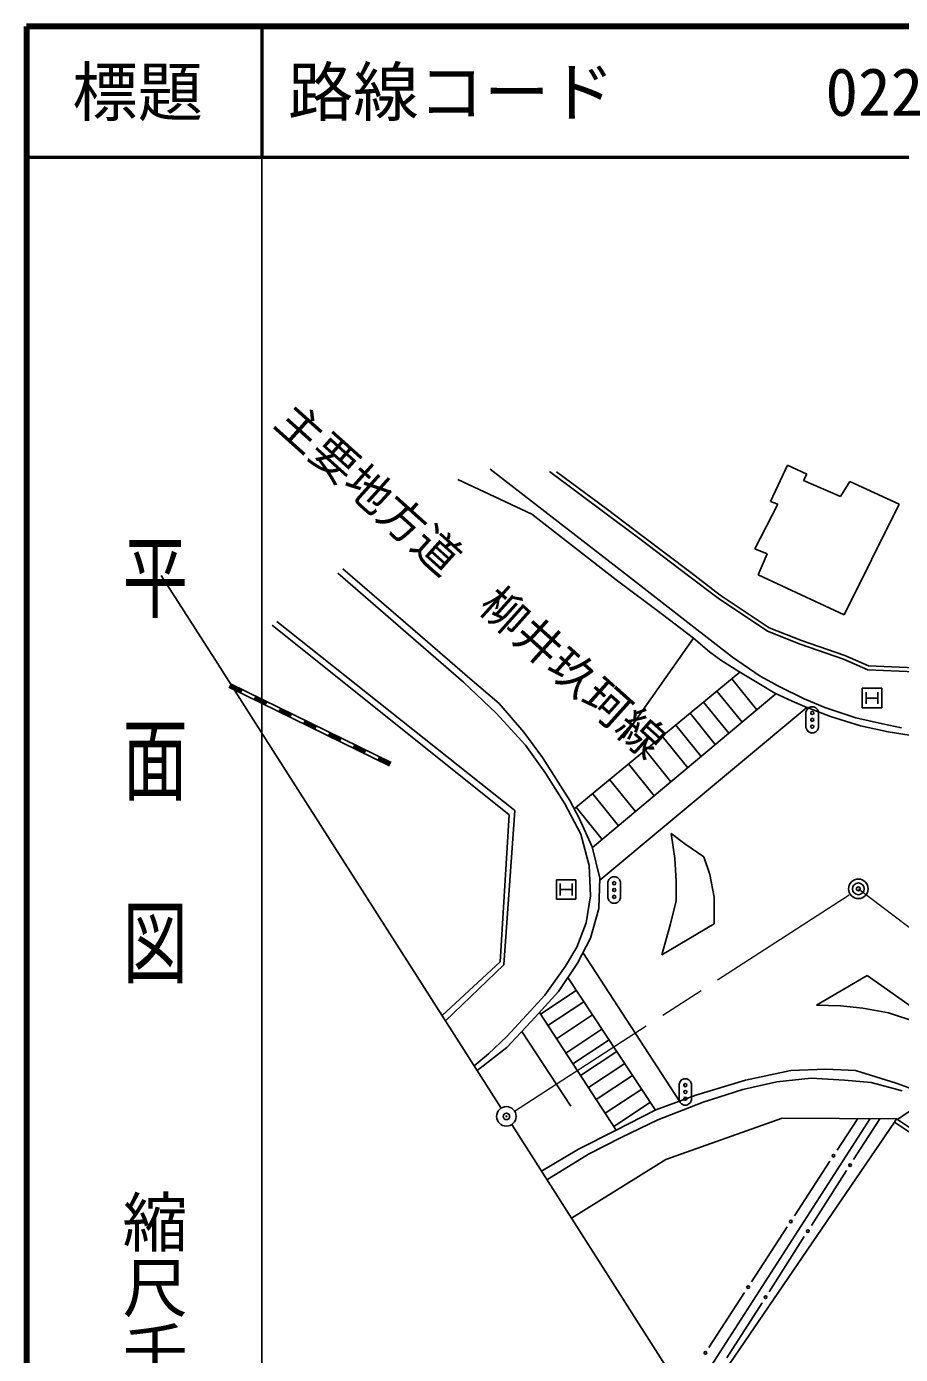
# Model space of a CAD drawing. Units: millimetres, scale not verified. Extents: x 40000 to 680000, y 20000 to 380000.
# Drawn here: x 40000 to 106880, y 278364 to 380000 of the extents above; entities that cross this region are included whole.
import ezdxf
from ezdxf.enums import TextEntityAlignment as Align

# ---------------------------------------------------------------- set-up
doc = ezdxf.new("R2010")
doc.units = ezdxf.units.MM
doc.header["$LTSCALE"] = 1000
doc.header["$PDMODE"] = 32
doc.header["$PDSIZE"] = 500
doc.linetypes.add('CHAIN', pattern=[18.5, 12, -1.5, 3.5, -1.5])
for name, color, linetype, lineweight in [('M-BGD', 7, 'Continuous', 25), ('M-BMK', 2, 'CHAIN', 13), ('M-BMK-OTRS', 5, 'Continuous', 25), ('M-BMK-SRVR', 3, 'Continuous', 25), ('M-STR-STRC', 7, 'Continuous', 25), ('M-TTL', 2, 'Continuous', 140), ('M-TTL-BAND', 7, 'Continuous', 25), ('M-TTL-LINE', 7, 'Continuous', 50)]:
    doc.layers.add(name, color=color, linetype=linetype, lineweight=lineweight)
for name, color, linetype in [('M-BMK-HTXT', 7, 'Continuous'), ('M-OTRS', 6, 'Continuous'), ('M-TTL-TXT', 7, 'Continuous')]:
    doc.layers.add(name, color=color, linetype=linetype)
doc.styles.add('@ＭＳ ゴシック', font='')
doc.styles.add('ＭＳ ゴシック', font='')
doc.styles.get('@ＭＳ ゴシック').set_extended_font_data('@MS Gothic')
doc.styles.get('ＭＳ ゴシック').set_extended_font_data('MS Gothic')

msp = doc.modelspace()

# ---------------------------------------------------------------- hatches: boundary and pattern name
at = {"layer": 'M-BGD'}
for points in [[(55605, 329697), (56552, 329234), (56420, 328964), (55473, 329427)], [(57499, 328771), (58446, 328309), (58314, 328039), (57367, 328502)], [(59392, 327846), (60339, 327383), (60208, 327114), (59261, 327576)], [(61286, 326920), (62233, 326458), (62101, 326188), (61154, 326651)], [(63180, 325995), (64127, 325532), (63995, 325263), (63048, 325726)], [(65073, 325070), (66020, 324607), (65889, 324337), (64942, 324800)], [(66967, 324144), (67914, 323682), (67782, 323412), (66835, 323875)]]:
    msp.add_hatch(color=256, dxfattribs=at).paths.add_polyline_path(points)

# ---------------------------------------------------------------- linework, layer by layer
for p, q in [((80011, 345948), (84269, 342791)), ((80546, 345924), (84449, 343031)), ((98229, 346418), (96933, 343658)), ((98229, 346418), (99718, 345743)), ((99718, 345743), (99462, 345255)), ((99462, 345255), (102300, 344022)), ((102300, 344022), (102998, 345185)), ((102998, 345185), (106791, 343440)), ((97486, 343455), (96933, 343658)), ((84269, 342791), (86934, 340781)), ((84449, 343031), (87115, 341020)), ((95741, 340023), (97486, 343455)), ((106791, 343440), (102575, 334963)), ((86934, 340781), (90658, 337968)), ((87115, 341020), (90839, 338207)), ((96671, 339645), (95741, 340023)), ((96003, 338045), (96671, 339645)), ((90658, 337968), (92921, 336247)), ((90839, 338207), (93095, 336491)), ((102575, 334963), (96003, 338045)), ((93095, 336491), (96839, 333982)), ((92921, 336247), (96699, 333715)), ((59155, 334474), (77368, 320006)), ((76928, 319653), (58809, 334194)), ((96699, 333715), (99197, 332723)), ((96839, 333982), (99301, 333005)), ((91042, 333186), (85655, 325544)), ((99197, 332723), (102510, 331588)), ((99301, 333005), (102620, 331868)), ((102510, 331588), (104378, 330761)), ((102620, 331868), (104448, 331058)), ((81909, 320133), (94598, 330590)), ((104378, 330761), (109381, 330554)), ((104448, 331058), (109392, 330854)), ((55473, 329427), (67782, 323412)), ((55605, 329697), (67914, 323682)), ((93972, 330075), (95881, 327705)), ((103962, 327849), (103962, 329349)), ((103962, 329349), (105462, 329349)), ((105462, 329349), (105462, 327849)), ((83313, 317155), (97347, 328936)), ((91815, 328296), (93740, 325907)), ((92839, 329140), (94756, 326761)), ((104262, 329049), (104262, 328149)), ((104262, 328599), (105162, 328599)), ((105162, 329049), (105162, 328149)), ((83880, 314676), (99728, 327881)), ((90779, 327443), (92712, 325045)), ((99652, 327538), (99732, 327738)), ((99652, 326338), (99652, 327538)), ((99732, 327738), (99852, 327858)), ((99852, 327858), (100012, 327938)), ((100012, 327938), (100252, 327938)), ((100252, 327938), (100412, 327858)), ((100412, 327858), (100532, 327738)), ((100532, 327738), (100612, 327538)), ((100612, 327538), (100612, 326338)), ((105462, 327849), (103962, 327849)), ((89685, 326541), (91625, 324132)), ((99732, 326138), (99652, 326338)), ((100612, 326338), (100532, 326138)), ((88654, 325691), (90602, 323273)), ((99852, 326018), (99732, 326138)), ((100012, 325938), (99852, 326018)), ((100252, 325938), (100012, 325938)), ((100412, 326018), (100252, 325938)), ((100532, 326138), (100412, 326018)), ((87357, 324622), (89314, 322193)), ((86064, 323557), (88031, 321115)), ((84623, 322370), (86601, 319915)), ((83320, 321295), (85307, 318829)), ((82065, 320261), (84061, 317783)), ((76246, 308407), (76928, 319653)), ((77368, 320006), (76530, 308180)), ((89340, 318229), (89613, 316321)), ((89340, 318229), (90386, 317457)), ((91840, 316457), (90386, 317457)), ((89613, 316321), (89704, 314594)), ((92294, 315094), (91840, 316457)), ((92612, 313367), (92294, 315094)), ((80546, 313199), (80546, 314699)), ((80546, 314699), (82046, 314699)), ((80846, 314399), (80846, 313499)), ((81746, 314399), (81746, 313499)), ((82046, 314699), (82046, 313199)), ((84490, 314511), (84570, 314711)), ((84490, 313311), (84490, 314511)), ((84570, 314711), (84690, 314831)), ((84690, 314831), (84850, 314911)), ((84850, 314911), (85090, 314911)), ((85090, 314911), (85250, 314831)), ((85250, 314831), (85370, 314711)), ((85370, 314711), (85450, 314511)), ((85450, 314511), (85450, 313311)), ((89704, 314594), (89704, 313095)), ((82046, 313199), (80546, 313199)), ((80846, 313949), (81746, 313949)), ((84570, 313111), (84490, 313311)), ((84690, 312991), (84570, 313111)), ((85370, 313111), (85250, 312991)), ((85450, 313311), (85370, 313111)), ((89704, 313095), (89295, 311322)), ((92612, 311322), (92612, 313367)), ((106654, 296354), (131415, 313274)), ((84850, 312911), (84690, 312991)), ((85090, 312911), (84850, 312911)), ((85250, 312991), (85090, 312911)), ((89295, 311322), (88613, 308960)), ((88613, 308960), (92612, 311322)), ((82581, 309127), (89966, 297749)), ((71806, 304296), (76246, 308407)), ((76530, 308180), (72054, 303906)), ((81414, 307205), (88141, 297071)), ((100463, 305110), (104330, 307379)), ((110816, 302784), (104330, 307379)), ((79331, 304398), (82075, 306208)), ((79887, 303547), (82637, 305362)), ((100463, 305110), (102295, 305052)), ((102295, 305052), (104011, 304878)), ((79244, 304530), (85128, 295537)), ((80554, 302528), (83311, 304347)), ((104011, 304878), (105959, 304499)), ((105959, 304499), (108140, 303802)), ((77898, 303088), (81657, 297358)), ((81273, 301428), (84038, 303252)), ((81812, 300604), (84583, 302432)), ((82391, 299720), (85167, 301551)), ((82996, 298795), (85778, 300631)), ((83596, 297878), (86385, 299717)), ((89936, 299055), (90016, 299255)), ((89936, 297855), (89936, 299055)), ((90016, 299255), (90136, 299375)), ((90136, 299375), (90296, 299455)), ((90296, 299455), (90536, 299455)), ((90536, 299455), (90696, 299375)), ((90696, 299375), (90816, 299255)), ((90816, 299255), (90896, 299055)), ((90896, 299055), (90896, 297855)), ((84281, 296831), (87077, 298675)), ((90016, 297655), (89936, 297855)), ((90896, 297855), (90816, 297655)), ((87746, 297666), (84944, 295817)), ((90136, 297535), (90016, 297655)), ((90296, 297455), (90136, 297535)), ((90536, 297455), (90296, 297455)), ((90696, 297535), (90536, 297455)), ((90816, 297655), (90696, 297535)), ((88934, 293295), (97840, 296458)), ((104562, 296411), (90643, 274797)), ((91229, 273879), (106424, 296148)), ((97840, 296458), (106591, 296397)), ((102032, 293994), (103607, 296417)), ((105295, 296406), (103296, 293277)), ((106424, 296148), (106591, 296397)), ((106424, 296148), (114875, 290468)), ((106591, 296397), (115045, 290715)), ((81697, 288799), (88934, 293295)), ((98763, 288962), (101488, 293155)), ((102757, 292435), (100064, 288222)), ((95494, 283931), (98219, 288124)), ((99525, 287379), (96832, 283167)), ((92225, 278900), (94950, 283093)), ((96294, 282324), (93600, 278111))]:
    msp.add_line(p, q, dxfattribs=at)
for centre, radius in [((100132, 327458), 120), ((100132, 326938), 120), ((100132, 326418), 120), ((84970, 314431), 120), ((84970, 313911), 120), ((84970, 313391), 120), ((90416, 298975), 120), ((90416, 298455), 120), ((90416, 297935), 120), ((101760, 293574), 100), ((103026, 292856), 100), ((98491, 288543), 100), ((99795, 287801), 100), ((95222, 283512), 100), ((96563, 282745), 100), ((91953, 278481), 100)]:
    msp.add_circle(centre, radius, dxfattribs=at)
at = {"layer": 'M-BMK'}
for p, q in [((77353, 296993), (103660, 314002)), ((103660, 314002), (134935, 290270))]:
    msp.add_line(p, q, dxfattribs=at)
at = {"layer": 'M-BMK-OTRS'}
for p, q in [((54638, 331213), (50314, 337992)), ((57165, 327250), (54638, 331213)), ((76320, 297218), (57165, 327250)), ((77127, 295953), (107830, 247894))]:
    msp.add_line(p, q, dxfattribs=at)
at = {"layer": 'M-BMK-SRVR'}
for centre, radius in [((103660, 314002), 750), ((103660, 314002), 450), ((103660, 314002), 150), ((76723, 296585), 750), ((76723, 296585), 30)]:
    msp.add_circle(centre, radius, dxfattribs=at)
at = {"layer": 'M-OTRS'}
msp.add_point((76723, 296585), dxfattribs=at)
at = {"layer": 'M-STR-STRC'}
for p, q in [((75473, 346119), (78879, 343495)), ((73012, 345343), (78665, 342667)), ((78665, 342667), (85133, 337642)), ((78879, 343495), (82825, 340443)), ((82825, 340443), (85998, 337993)), ((70298, 333226), (64206, 338500)), ((63814, 338174), (73447, 329813)), ((85133, 337642), (88669, 335000)), ((85998, 337993), (90847, 334218)), ((88669, 335000), (91042, 333186)), ((90847, 334218), (94016, 331746)), ((73933, 330091), (70298, 333226)), ((91042, 333186), (92257, 332146)), ((92257, 332146), (93129, 331506)), ((93129, 331506), (94525, 330634)), ((94016, 331746), (96133, 330271)), ((94525, 330634), (96183, 329645)), ((73447, 329813), (75946, 327450)), ((76160, 328183), (73933, 330091)), ((96133, 330271), (97588, 329486)), ((96183, 329645), (97259, 328976)), ((97588, 329486), (99507, 328556)), ((97259, 328976), (98597, 328365)), ((98597, 328365), (99527, 327958)), ((99507, 328556), (101106, 327887)), ((75946, 327450), (78173, 324997)), ((78068, 326002), (76160, 328183)), ((99527, 327958), (101533, 327185)), ((101106, 327887), (103462, 327102)), ((101533, 327185), (103836, 326487)), ((103462, 327102), (105498, 326636)), ((103836, 326487), (105953, 326021)), ((105498, 326636), (106970, 326318)), ((79478, 324044), (78068, 326002)), ((105953, 326021), (108024, 325696)), ((78173, 324997), (79704, 322866)), ((81568, 320772), (79478, 324044)), ((79704, 322866), (81203, 320503)), ((81203, 320503), (82430, 318186)), ((82295, 319409), (81568, 320772)), ((83295, 317228), (82295, 319409)), ((82430, 318186), (83066, 315778)), ((83886, 314820), (83295, 317228)), ((83066, 315778), (83157, 313460)), ((83795, 312502), (83886, 314820)), ((83157, 313460), (82841, 311412)), ((83159, 310230), (83795, 312502)), ((82841, 311412), (82114, 309549)), ((82159, 308322), (83159, 310230)), ((82114, 309549), (81250, 308095)), ((81250, 308095), (79660, 305868)), ((80705, 306141), (82159, 308322)), ((78933, 304187), (80705, 306141)), ((79660, 305868), (78251, 304323)), ((78251, 304323), (76752, 302688)), ((76752, 301870), (78933, 304187)), ((74476, 300108), (76752, 301870)), ((76752, 302688), (75343, 301370)), ((75343, 301370), (74259, 300449)), ((95028, 299350), (98493, 300089)), ((98493, 300089), (101163, 300202)), ((101163, 300202), (103435, 300089)), ((103435, 300089), (106565, 299129)), ((91223, 298214), (95028, 299350)), ((94822, 298638), (97412, 299229)), ((97412, 299229), (100048, 299502)), ((100048, 299502), (102592, 299365)), ((102592, 299365), (104637, 299184)), ((104637, 299184), (107000, 298547)), ((106565, 299129), (109689, 297993)), ((88156, 297078), (91223, 298214)), ((91778, 297684), (94822, 298638)), ((85032, 295488), (88156, 297078)), ((88324, 296321), (91778, 297684)), ((85507, 294958), (88324, 296321)), ((82249, 294068), (85032, 295488)), ((83008, 293685), (85507, 294958)), ((79400, 292395), (82249, 294068)), ((79819, 291739), (83008, 293685))]:
    msp.add_line(p, q, dxfattribs=at)
at = {"layer": 'M-TTL'}
for p, q in [((40000, 380000), (40000, 20000)), ((680000, 380000), (40000, 380000))]:
    msp.add_line(p, q, dxfattribs=at)
at = {"layer": 'M-TTL-BAND'}
msp.add_line((58000, 370000), (58000, 20000), dxfattribs=at)
at = {"layer": 'M-TTL-LINE'}
for p, q in [((58000, 380000), (58000, 370000)), ((40000, 370000), (680000, 370000))]:
    msp.add_line(p, q, dxfattribs=at)

# ---------------------------------------------------------------- texts
at = {"layer": 'M-BMK-HTXT', "style": 'ＭＳ ゴシック'}
msp.add_text('主要地方道\u3000柳井玖珂線', height=2566, rotation=318.1, dxfattribs=at).set_placement((74010, 337590), align=Align.MIDDLE_CENTER)
at = {"layer": 'M-TTL-BAND', "style": '@ＭＳ ゴシック', "width": 1.4}
msp.add_text('平  面  図', height=3666, rotation=270, dxfattribs=at).set_placement((49777, 306475), align=Align.MIDDLE_RIGHT)
at = {"layer": 'M-TTL-BAND', "style": '@ＭＳ ゴシック'}
msp.add_text('縮尺千分の一', height=3666, rotation=270, dxfattribs=at).set_placement((49777, 261030), align=Align.MIDDLE_RIGHT)
at = {"layer": 'M-TTL-TXT', "style": 'ＭＳ ゴシック'}
msp.add_text('標題', height=3666, dxfattribs=at).set_placement((48500, 375000), align=Align.MIDDLE_CENTER)
for s, p in [('路線コード', (60000, 375000)), ('022', (101142, 375000))]:
    msp.add_text(s, height=3666, dxfattribs=at).set_placement(p, align=Align.MIDDLE_LEFT)

doc.saveas('drawing.dxf')
